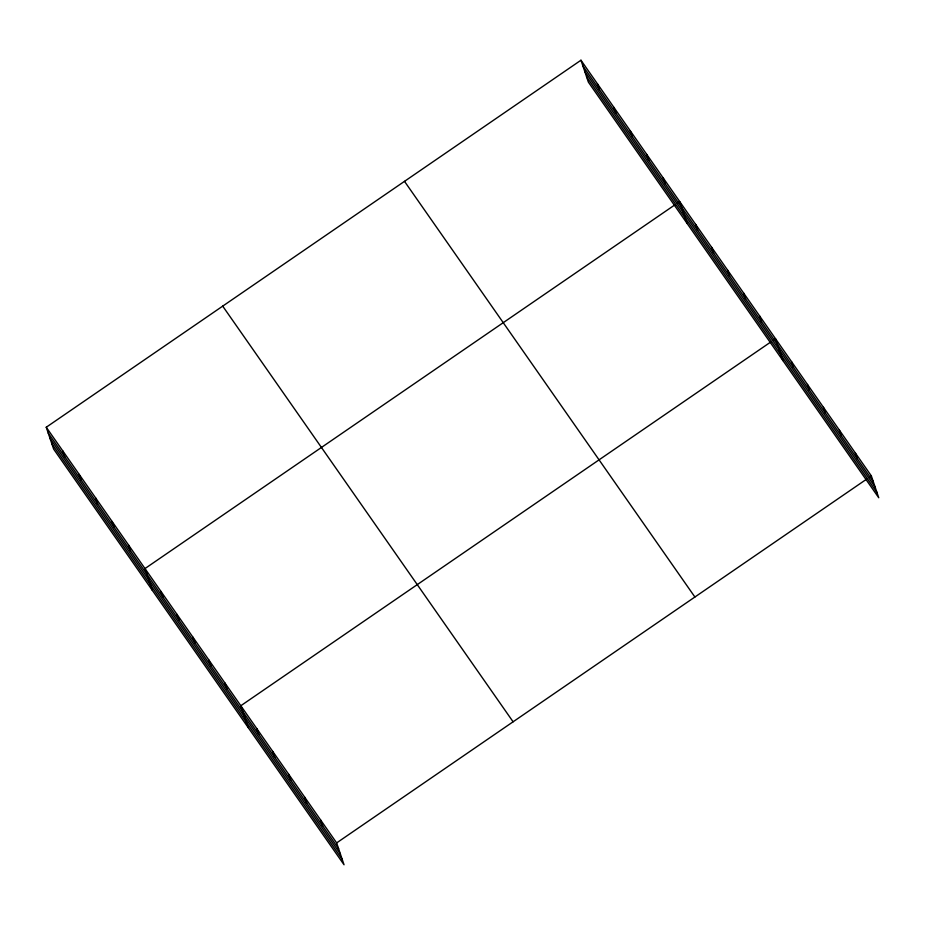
<?xml version="1.0" encoding="UTF-8"?>
<svg xmlns="http://www.w3.org/2000/svg" width="925" height="925" viewBox="0 0 925 925"><rect width="100%" height="100%" fill="white"/><g stroke="black" fill="none" stroke-linecap="round" stroke-linejoin="round"><path stroke-width="1.39" d="M46.25 427.246L336.642 842.906L344.042 864.771L53.65 449.099L46.25 427.246L580.958 60.229L871.35 475.901L878.75 497.754L588.358 82.094L580.958 60.229M675.053 204.749L144.982 568.574L152.382 590.428M677.378 203.153L679.69 201.558L687.09 223.422M770.883 341.915L240.812 705.74L248.212 727.593M773.196 340.319L775.52 338.735L782.92 360.588M336.642 842.906L866.713 479.092M869.026 477.497L871.35 475.901M582.935 66.057L873.327 481.728M584.727 71.352L875.119 487.012M586.566 76.798L876.958 492.47M404.502 181.346L694.895 597.018M222.705 306.129L513.097 721.801M48.227 433.073L338.608 848.734M50.008 438.358L340.4 854.029M51.858 443.815L342.25 859.475M855.382 453.042L857.348 458.869M839.414 430.171L841.38 435.999M823.435 407.312L825.412 413.14M807.467 384.453L809.433 390.281M791.499 361.594L793.465 367.422M759.552 315.864L761.529 321.692M743.584 293.005L745.55 298.833M727.605 270.146L729.582 275.974M711.637 247.287L713.614 253.115M695.669 224.417L697.635 230.244M663.237 178.005L665.214 183.832M646.783 154.452L648.76 160.279M630.33 130.899L632.295 136.727M613.876 107.346L615.842 113.174M597.423 83.793L599.388 89.609M320.663 820.047L322.64 825.875M304.695 797.188L306.672 803.016M288.727 774.329L290.693 780.145M272.759 751.458L274.725 757.286M256.78 728.599L258.757 734.427M224.844 682.881L226.81 688.709M208.865 660.022L210.842 665.838M192.897 637.152L194.874 642.979M176.929 614.293L178.895 620.12M160.95 591.433L162.927 597.261M128.529 545.01L130.494 550.837M112.075 521.457L114.041 527.285M95.622 497.904L97.588 503.732M79.157 474.352L81.134 480.179M62.703 450.799L64.681 456.626"/></g></svg>
